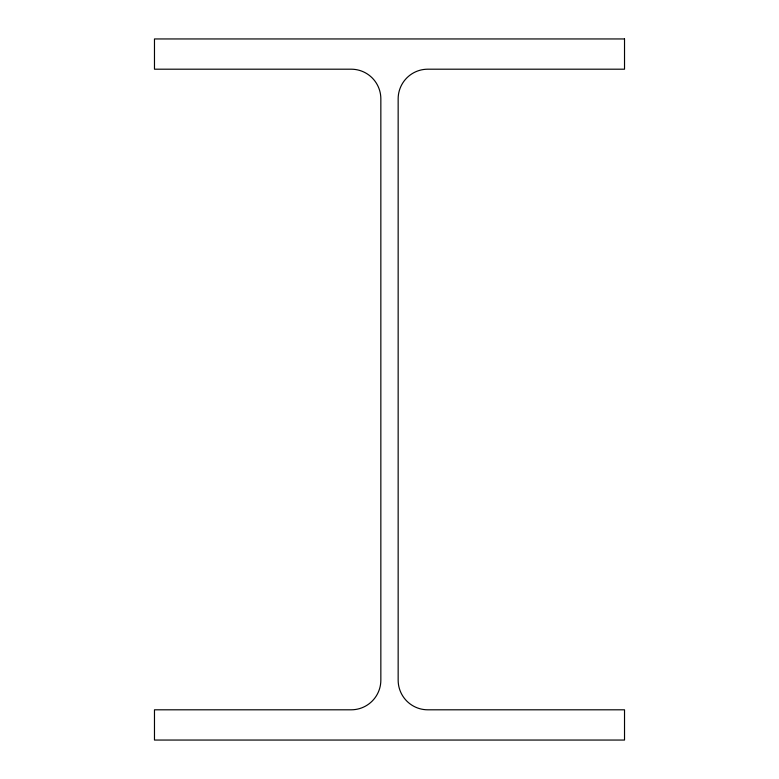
<?xml version="1.0" encoding="UTF-8"?>
<svg xmlns="http://www.w3.org/2000/svg" width="779" height="779" viewBox="0 0 779 779"><rect width="100%" height="100%" fill="white"/><g stroke="black" fill="none" stroke-linecap="round" stroke-linejoin="round"><path stroke-width="1.17" d="M624.524 38.95L154.476 38.95L154.476 69.195L351.183 69.195A29.651 29.651 0 0 1 380.843 98.845L380.843 680.155A29.651 29.651 0 0 1 351.183 709.805L154.476 709.805L154.476 740.05L624.524 740.05L624.524 709.805L427.817 709.805A29.651 29.651 0 0 1 398.157 680.155L398.157 98.845A29.651 29.651 0 0 1 427.817 69.195L624.524 69.195L624.524 38.95"/></g></svg>
